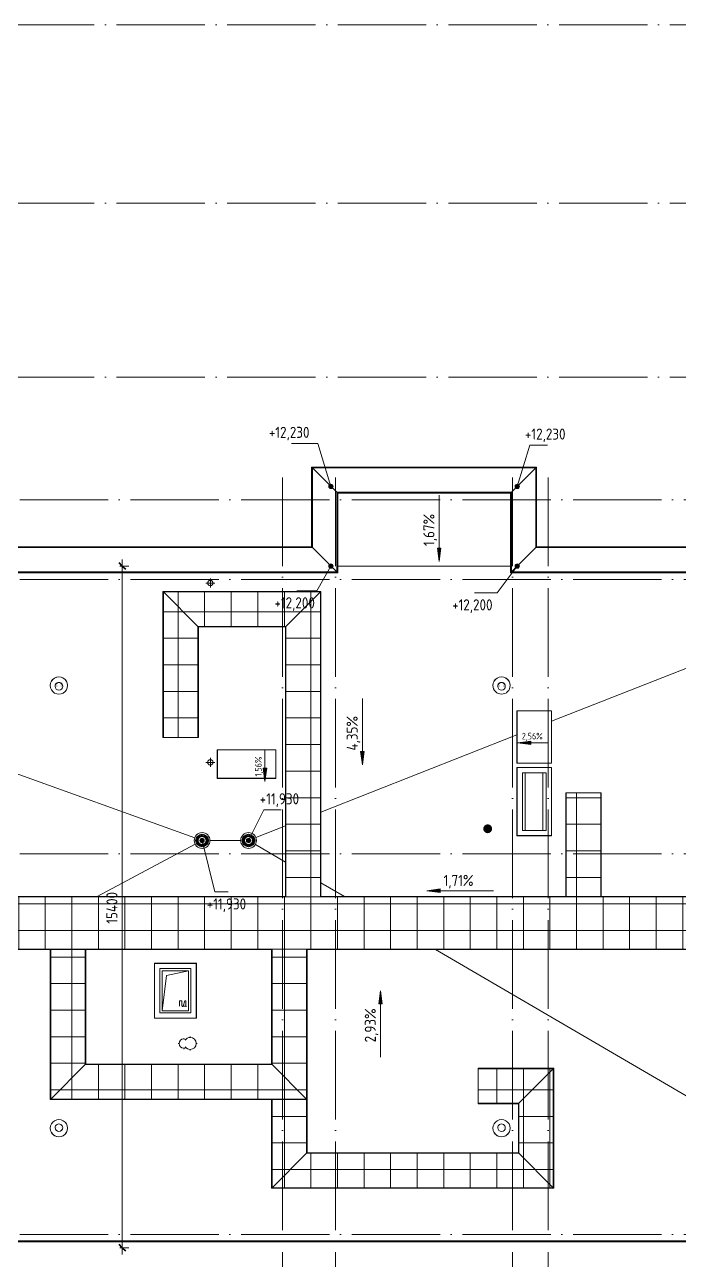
# Model space of a CAD drawing. Header units: millimetres. Extents: x -259793 to 503324, y -44556 to 93494.
# Drawn here: x 419333 to 434121, y -16473 to 11441 of the extents above; entities that cross this region are included whole.
import ezdxf

# ---------------------------------------------------------------- set-up
doc = ezdxf.new("R2010")
doc.units = ezdxf.units.MM
doc.linetypes.add('ADSK_Линия сетки', pattern=[25, 20, -2.5, 0, -2.5])
doc.linetypes.add('ADSK_Осевая', pattern=[14, 10, -2, 0, -2])
for name, color, linetype, lineweight in [('RC-Линии_связи-Адресные', 5, 'Continuous', 30), ('Воздуховоды', 7, 'Continuous', 18), ('Крыша', 7, 'Continuous', 9), ('Линии', 7, 'Continuous', 9), ('Оборудование', 8, 'Continuous', 18), ('Ограждение', 252, 'Continuous', 9), ('Оси', 252, 'Continuous', 9), ('Отметки', 7, 'Continuous', 9), ('Размеры', 7, 'Continuous', 9), ('Стены внутренние', 7, 'Continuous', 18), ('Стены наружные', 7, 'Continuous', 18), ('Трубопровод', 7, 'Continuous', 18)]:
    doc.layers.add(name, color=color, linetype=linetype, lineweight=lineweight)
doc.layers.add('Узлы', color=7, linetype='Continuous')
doc.styles.add('GOST Common_2', font='', dxfattribs={"width": 0.9, "height": 250})
doc.styles.add('GOST Common_5', font='', dxfattribs={"width": 0.9, "height": 2.5})
doc.styles.get('GOST Common_2').set_extended_font_data('GOST type B')
doc.styles.get('GOST Common_5').set_extended_font_data('GOST 2.304 type A')
pattern_1 = [(0, (-35002.24, 20977.94), (0, 600), []), (90, (-35002.24, 20977.94), (-600, 4e-14), [])]

# ---------------------------------------------------------------- blocks, each defined once
blk = doc.blocks.new('Кровля Жив')
at = {"layer": 'Ограждение', "true_color": 0x636466}
h = blk.add_hatch(dxfattribs=at)
h.set_pattern_fill('FP_114', color=251, style=0, pattern_type=2)
h.set_pattern_definition([(0, (-35002.24, 18427.58), (0, 424.264), []), (90, (-35002.24, 18427.6), (-600, 4e-14), [])])
h.paths.add_polyline_path([(-48699, 15253), (-48679, 15253), (-48669, 15263), (-52238, 15263), (-52228, 15253), (-48969, 15253)])
h = blk.add_hatch(dxfattribs=at)
h.set_pattern_fill('FP_116', color=251, style=0, pattern_type=2)
h.set_pattern_definition([(0, (-43927.2, 20977.94), (0, 600), []), (90, (-43927.23, 20977.94), (-424.264, 3e-14), [])])
h.paths.add_polyline_path([(-52238, 11963), (-52228, 11963), (-52228, 15253), (-52238, 15263), (-52238, 12244)])
h = blk.add_hatch(dxfattribs=at)
h.set_pattern_fill('FP_18', color=251, style=0, pattern_type=2)
h.set_pattern_definition(pattern_1)
h.paths.add_polyline_path([(-49459, 14473), (-48679, 15253), (-52228, 15253), (-51448, 14473), (-49714, 14473)])
h = blk.add_hatch(dxfattribs=at)
h.set_pattern_fill('FP_18', color=251, style=0, pattern_type=2)
h.set_pattern_definition(pattern_1)
h.paths.add_polyline_path([(-52228, 11963), (-51448, 11963), (-51448, 14473), (-52228, 15253), (-52228, 12244)])
h = blk.add_hatch(dxfattribs=at)
h.set_pattern_fill('FP_18', color=251, style=0, pattern_type=2)
h.set_pattern_definition(pattern_1)
h.paths.add_polyline_path([(-48679, 8365), (-48679, 15253), (-49459, 14473), (-49459, 8365), (-48969, 8365)])
h = blk.add_hatch(dxfattribs=at)
h.set_pattern_fill('FP_112', color=251, style=0, pattern_type=2)
h.set_pattern_definition([(0, (-41528.7, 20977.94), (0, 600), []), (90, (-41528.73, 20977.94), (-424.264, 3e-14), [])])
h.paths.add_polyline_path([(-48679, 8365), (-48669, 8375), (-48669, 15263), (-48679, 15253), (-48679, 8375)])
h = blk.add_hatch(dxfattribs=at)
h.set_pattern_fill('FP_115', color=251, style=0, pattern_type=2)
h.set_pattern_definition([(0, (-35002.24, 17413.58), (0, 424.264), []), (90, (-35002.24, 17413.6), (-600, 4e-14), [])])
h.paths.add_polyline_path([(-49469, 14463), (-49459, 14473), (-51448, 14473), (-51438, 14463), (-49714, 14463)])
h = blk.add_hatch(dxfattribs=at)
h.set_pattern_fill('FP_117', color=251, style=0, pattern_type=2)
h.set_pattern_definition([(0, (-42913.2, 20977.94), (0, 600), []), (90, (-42913.23, 20977.94), (-424.264, 3e-14), [])])
h.paths.add_polyline_path([(-51438, 11963), (-51438, 14463), (-51448, 14473), (-51448, 11963)])
h = blk.add_hatch(dxfattribs=at)
h.set_pattern_fill('FP_113', color=251, style=0, pattern_type=2)
h.set_pattern_definition([(0, (-42542.7, 20977.94), (0, 600), []), (90, (-42542.73, 20977.94), (-424.264, 3e-14), [])])
h.paths.add_polyline_path([(-49459, 8365), (-49459, 14473), (-49469, 14463), (-49469, 8375)])
h = blk.add_hatch(dxfattribs=at)
h.set_pattern_fill('FP_119', color=251, style=0, pattern_type=2)
h.set_pattern_definition([(0, (-37471.26, 20977.94), (0, 600), []), (90, (-37471.26, 20977.94), (-424.264, 3e-14), [])])
h.paths.add_polyline_path([(-43126, 8375), (-43126, 10716), (-43136, 10716), (-43136, 8375)])
h = blk.add_hatch(dxfattribs=at)
h.set_pattern_fill('FP_25', color=251, style=0, pattern_type=2)
h.set_pattern_definition(pattern_1)
h.paths.add_polyline_path([(-42820, 8375), (-42346, 8375), (-42346, 10716), (-43126, 10716), (-43126, 8375), (-43015, 8375)])
h = blk.add_hatch(dxfattribs=at)
h.set_pattern_fill('FP_118', color=251, style=0, pattern_type=2)
h.set_pattern_definition([(0, (-40267.26, 20977.94), (0, 600), []), (90, (-40267.26, 20977.94), (-424.264, 3e-14), [])])
h.paths.add_polyline_path([(-42336, 8375), (-42336, 10716), (-42346, 10716), (-42346, 8375)])
h = blk.add_hatch(dxfattribs=at)
h.set_pattern_fill('FP_66', color=251, style=0, pattern_type=2)
h.set_pattern_definition([(0, (-35002.24, 13028.6), (0, 424.264), []), (90, (-35002.24, 13028.6), (-600, 4e-14), [])])
h.paths.add_polyline_path([(-20877, 8365), (-20867, 8365), (-20877, 8375), (-25903, 8375), (-25903, 8365), (-21059, 8365)])
h.paths.add_polyline_path([(-66088, 8365), (-49459, 8365), (-49469, 8375), (-66686, 8375), (-66686, 8365)])
h.paths.add_polyline_path([(-26703, 8365), (-26703, 8375), (-48669, 8375), (-48679, 8365), (-27013, 8365)])
h = blk.add_hatch(dxfattribs=at)
h.set_pattern_fill('FP_25', color=251, style=0, pattern_type=2)
h.set_pattern_definition(pattern_1)
h.paths.add_polyline_path([(-19687, 7185), (-20867, 8365), (-67486, 8365), (-67486, 7185), (-19756, 7185)])
h = blk.add_hatch(dxfattribs=at)
h.set_pattern_fill('FP_65', color=251, style=0, pattern_type=2)
h.set_pattern_definition([(0, (-35002.24, 15724.6), (0, 424.264), []), (90, (-35002.24, 15724.6), (-600, 4e-14), [])])
h.paths.add_polyline_path([(-19687, 7175), (-19677, 7175), (-19687, 7185), (-48983, 7185), (-48983, 7175), (-19756, 7175)])
h.paths.add_polyline_path([(-67486, 7175), (-49783, 7175), (-49783, 7185), (-67486, 7185)])
h = blk.add_hatch(dxfattribs=at)
h.set_pattern_fill('FP_104', color=251, style=0, pattern_type=2)
h.set_pattern_definition([(0, (-45249.7, 20977.94), (0, 600), []), (90, (-45249.73, 20977.94), (-424.264, 3e-14), [])])
h.paths.add_polyline_path([(-54783, 3785), (-54773, 3795), (-54773, 7175), (-54783, 7175), (-54783, 3795)])
h = blk.add_hatch(dxfattribs=at)
h.set_pattern_fill('FP_18', color=251, style=0, pattern_type=2)
h.set_pattern_definition(pattern_1)
h.paths.add_polyline_path([(-54773, 3795), (-53993, 4575), (-53993, 7175), (-54773, 7175), (-54773, 3856)])
h = blk.add_hatch(dxfattribs=at)
h.set_pattern_fill('FP_105', color=251, style=0, pattern_type=2)
h.set_pattern_definition([(0, (-44135.7, 20977.94), (0, 600), []), (90, (-44135.73, 20977.94), (-424.264, 3e-14), [])])
h.paths.add_polyline_path([(-53993, 4575), (-53983, 4585), (-53983, 7175), (-53993, 7175), (-53993, 4585)])
h = blk.add_hatch(dxfattribs=at)
h.set_pattern_fill('FP_101', color=251, style=0, pattern_type=2)
h.set_pattern_definition([(0, (-42749.7, 20977.94), (0, 600), []), (90, (-42749.73, 20977.94), (-424.264, 3e-14), [])])
h.paths.add_polyline_path([(-49773, 4575), (-49773, 7185), (-49783, 7185), (-49783, 4585)])
h = blk.add_hatch(dxfattribs=at)
h.set_pattern_fill('FP_25', color=251, style=0, pattern_type=2)
h.set_pattern_definition(pattern_1)
h.paths.add_polyline_path([(-48993, 3795), (-48993, 7185), (-49773, 7185), (-49773, 4575), (-49054, 3856)])
h = blk.add_hatch(dxfattribs=at)
h.set_pattern_fill('FP_100', color=251, style=0, pattern_type=2)
h.set_pattern_definition([(0, (-41635.7, 20977.94), (0, 600), []), (90, (-41635.73, 20977.94), (-424.264, 3e-14), [])])
h.paths.add_polyline_path([(-48983, 3785), (-48983, 7185), (-48993, 7185), (-48993, 3795)])
h = blk.add_hatch(dxfattribs=at)
h.set_pattern_fill('FP_18', color=251, style=0, pattern_type=2)
h.set_pattern_definition(pattern_1)
h.paths.add_polyline_path([(-54773, 3795), (-48993, 3795), (-49773, 4575), (-53993, 4575), (-54712, 3856)])
h = blk.add_hatch(dxfattribs=at)
h.set_pattern_fill('FP_103', color=251, style=0, pattern_type=2)
h.set_pattern_definition([(0, (-35002.24, 13138.6), (0, 424.264), []), (90, (-35002.24, 13138.6), (-600, 4e-14), [])])
h.paths.add_polyline_path([(-49783, 4575), (-49773, 4575), (-49783, 4585), (-53983, 4585), (-53993, 4575), (-50086, 4575)])
h = blk.add_hatch(dxfattribs=at)
h.set_pattern_fill('FP_134', color=251, style=0, pattern_type=2)
h.set_pattern_definition([(0, (-35002.24, 11137.58), (0, 424.264), []), (90, (-35002.24, 11137.6), (-600, 4e-14), [])])
h.paths.add_polyline_path([(-43418, 4483), (-43408, 4493), (-45113, 4493), (-45113, 4483), (-43759, 4483)])
h = blk.add_hatch(dxfattribs=at)
h.set_pattern_fill('FP_18', color=251, style=0, pattern_type=2)
h.set_pattern_definition(pattern_1)
h.paths.add_polyline_path([(-45113, 3703), (-44198, 3703), (-43418, 4483), (-45113, 4483), (-45113, 3856)])
h = blk.add_hatch(dxfattribs=at)
h.set_pattern_fill('FP_18', color=251, style=0, pattern_type=2)
h.set_pattern_definition(pattern_1)
h.paths.add_polyline_path([(-43418, 1795), (-43418, 4483), (-44198, 3703), (-44198, 2575), (-43682, 2059)])
h = blk.add_hatch(dxfattribs=at)
h.set_pattern_fill('FP_132', color=251, style=0, pattern_type=2)
h.set_pattern_definition([(0, (-40803.2, 20977.94), (0, 600), []), (90, (-40803.23, 20977.94), (-424.264, 3e-14), [])])
h.paths.add_polyline_path([(-43408, 1785), (-43408, 4493), (-43418, 4483), (-43418, 1795)])
h = blk.add_hatch(dxfattribs=at)
h.set_pattern_fill('FP_102', color=251, style=0, pattern_type=2)
h.set_pattern_definition([(0, (-35002.24, 12024.6), (0, 424.264), []), (90, (-35002.24, 12024.6), (-600, 4e-14), [])])
h.paths.add_polyline_path([(-48993, 3785), (-48983, 3785), (-48993, 3795), (-54773, 3795), (-54783, 3785), (-49155, 3785)])
h = blk.add_hatch(dxfattribs=at)
h.set_pattern_fill('FP_128', color=251, style=0, pattern_type=2)
h.set_pattern_definition([(0, (-40794.7, 20977.94), (0, 600), []), (90, (-40794.73, 20977.94), (-424.264, 3e-14), [])])
h.paths.add_polyline_path([(-49783, 1785), (-49773, 1795), (-49773, 3785), (-49783, 3785), (-49783, 1795)])
h = blk.add_hatch(dxfattribs=at)
h.set_pattern_fill('FP_18', color=251, style=0, pattern_type=2)
h.set_pattern_definition(pattern_1)
h.paths.add_polyline_path([(-49773, 1795), (-48993, 2575), (-48993, 3785), (-49773, 3785), (-49773, 2059)])
h = blk.add_hatch(dxfattribs=at)
h.set_pattern_fill('FP_129', color=251, style=0, pattern_type=2)
h.set_pattern_definition([(0, (-43590.7, 20977.94), (0, 600), []), (90, (-43590.73, 20977.94), (-424.264, 3e-14), [])])
h.paths.add_polyline_path([(-48993, 2575), (-48983, 2585), (-48983, 3785), (-48993, 3785), (-48993, 2585)])
h = blk.add_hatch(dxfattribs=at)
h.set_pattern_fill('FP_135', color=251, style=0, pattern_type=2)
h.set_pattern_definition([(0, (-35002.24, 13933.58), (0, 424.264), []), (90, (-35002.24, 13933.6), (-600, 4e-14), [])])
h.paths.add_polyline_path([(-44208, 3693), (-44198, 3703), (-45113, 3703), (-45113, 3693), (-44504, 3693)])
h = blk.add_hatch(dxfattribs=at)
h.set_pattern_fill('FP_133', color=251, style=0, pattern_type=2)
h.set_pattern_definition([(0, (-38007.2, 20977.94), (0, 600), []), (90, (-38007.23, 20977.94), (-424.264, 3e-14), [])])
h.paths.add_polyline_path([(-44198, 2575), (-44198, 3703), (-44208, 3693), (-44208, 2585)])
h = blk.add_hatch(dxfattribs=at)
h.set_pattern_fill('FP_25', color=251, style=0, pattern_type=2)
h.set_pattern_definition(pattern_1)
h.paths.add_polyline_path([(-46364, 1795), (-43418, 1795), (-44198, 2575), (-48993, 2575), (-49773, 1795), (-46736, 1795)])
h = blk.add_hatch(dxfattribs=at)
h.set_pattern_fill('FP_131', color=251, style=0, pattern_type=2)
h.set_pattern_definition([(0, (-35002.24, 10183.6), (0, 424.264), []), (90, (-35002.24, 10183.6), (-600, 4e-14), [])])
h.paths.add_polyline_path([(-44208, 2575), (-44198, 2575), (-44208, 2585), (-48983, 2585), (-48993, 2575), (-44504, 2575)])
h = blk.add_hatch(dxfattribs=at)
h.set_pattern_fill('FP_130', color=251, style=0, pattern_type=2)
h.set_pattern_definition([(0, (-35002.24, 12979.6), (0, 424.264), []), (90, (-35002.24, 12979.6), (-600, 4e-14), [])])
h.paths.add_polyline_path([(-43418, 1785), (-43408, 1785), (-43418, 1795), (-49773, 1795), (-49783, 1785), (-43759, 1785)])
at = {"layer": 'Отметки', "true_color": 0x636466}
h = blk.add_hatch(color=251, dxfattribs=at)
edge = h.paths.add_edge_path()
edge.add_arc((-48443, 17638), 50, 0, 360)
h = blk.add_hatch(color=251, dxfattribs=at)
edge = h.paths.add_edge_path()
edge.add_arc((-44233, 17638), 50, 0, 360)
h = blk.add_hatch(color=251, dxfattribs=at)
edge = h.paths.add_edge_path()
edge.add_arc((-48443, 15838), 50, 0, 360)
h = blk.add_hatch(color=251, dxfattribs=at)
edge = h.paths.add_edge_path()
edge.add_arc((-44233, 15838), 50, 0, 360)
h = blk.add_hatch(color=251, dxfattribs=at)
edge = h.paths.add_edge_path()
edge.add_arc((-51353, 9638), 50, 0, 360)
h = blk.add_hatch(color=251, dxfattribs=at)
edge = h.paths.add_edge_path()
edge.add_arc((-50303, 9638), 50, 0, 360)
at = {"layer": 'Размеры', "true_color": 0x636466}
for points in [[(-45996, 15939), (-45957, 16239), (-46036, 16239)], [(-44229, 11845), (-43929, 11806), (-43929, 11885)], [(-47731, 11350), (-47692, 11650), (-47771, 11650)], [(-49933, 10975), (-49893, 11275), (-49972, 11275)], [(-46273, 8504), (-45973, 8464), (-45973, 8543)], [(-47321, 6245), (-47361, 5945), (-47282, 5945)]]:
    blk.add_hatch(color=251, dxfattribs=at).paths.add_polyline_path(points)
at = {"layer": 'Узлы', "true_color": 0x636466}
blk.add_hatch(color=251, dxfattribs=at).paths.add_polyline_path([(-44901, 9803), (-44875, 9807), (-44851, 9817), (-44830, 9833), (-44814, 9853), (-44804, 9877), (-44801, 9903), (-44804, 9929), (-44814, 9953), (-44830, 9974), (-44851, 9990), (-44876, 10000), (-44901, 10003), (-44927, 10000), (-44951, 9990), (-44971, 9974), (-44987, 9953), (-44997, 9929), (-45001, 9903), (-44997, 9877), (-44987, 9853), (-44971, 9833), (-44951, 9817), (-44927, 9807)])
at = {"color": 251, "lineweight": 18, "true_color": 0x636466}
for p, q in [((-52258, 5793), (-52258, 6693)), ((-52258, 6693), (-51658, 6693)), ((-52258, 5793), (-52159, 6587)), ((-52159, 6587), (-51658, 6693)), ((-51658, 6693), (-51658, 5793)), ((-51810, 6017), (-51867, 6017)), ((-51867, 5897), (-51867, 6017)), ((-51810, 5897), (-51810, 6017)), ((-51794, 5897), (-51794, 5882)), ((-51784, 5897), (-51794, 5897)), ((-51741, 6017), (-51784, 5897)), ((-51784, 5897), (-51721, 5897)), ((-51721, 6017), (-51741, 6017)), ((-51721, 5897), (-51721, 6017)), ((-51721, 5897), (-51711, 5897)), ((-51711, 5897), (-51711, 5882)), ((-51658, 5793), (-52258, 5793))]:
    blk.add_line(p, q, dxfattribs=at)
at = {"layer": 'Воздуховоды', "color": 251, "linetype": 'ADSK_Осевая', "true_color": 0x636466}
for p, q in [((-51891, 5050), (-51872, 5050)), ((-51766, 5156), (-51766, 5175)), ((-51621, 5190), (-51621, 5214)), ((-51485, 5054), (-51461, 5054)), ((-51766, 4925), (-51766, 4943)), ((-51621, 4894), (-51621, 4918))]:
    blk.add_line(p, q, dxfattribs=at)
at = {"layer": 'Воздуховоды', "color": 251, "true_color": 0x636466}
for centre, radius, start, end in [((-51766, 5050), 106, 90, 270), ((-51766, 5050), 106, 64.6062, 90), ((-51621, 5054), 136, 90, 147.8464), ((-51621, 5054), 136, 270, 90), ((-51766, 5050), 106, 270, 298.8109), ((-51621, 5054), 136, 215.3683, 270)]:
    blk.add_arc(centre, radius, start, end, dxfattribs=at)
at = {"layer": 'Крыша', "color": 251, "true_color": 0x636466}
for p, q in [((-48287, 15838), (-44387, 15838)), ((-34930, 15684), (-43456, 12331)), ((-62986, 13811), (-51520, 9698)), ((-44238, 11384), (-44238, 12564)), ((-44238, 12564), (-43458, 12564)), ((-43458, 12564), (-43458, 11384)), ((-44240, 12023), (-48669, 10281)), ((-51008, 11683), (-49690, 11683)), ((-51008, 11043), (-51008, 11683)), ((-49690, 11683), (-49690, 11043)), ((-43458, 11384), (-44238, 11384)), ((-44053, 9868), (-44053, 11168)), ((-43653, 11168), (-43653, 9868)), ((-49690, 11043), (-51008, 11043)), ((-49469, 9966), (-50139, 9703)), ((-51509, 9555), (-53726, 8375)), ((-50481, 9638), (-51176, 9638)), ((-49469, 9152), (-50149, 9548)), ((-48139, 8375), (-48669, 8685)), ((-46083, 7175), (-34802, 592)), ((-52258, 6693), (-51658, 6693)), ((-52258, 5793), (-52258, 6693)), ((-51658, 6693), (-51658, 5793)), ((-51658, 5793), (-52258, 5793))]:
    blk.add_line(p, q, dxfattribs=at)
at = {"layer": 'Линии', "color": 251, "lineweight": 30, "true_color": 0x636466}
for centre, radius in [((-51353, 9638), 140), ((-50303, 9638), 140), ((-51353, 9638), 110), ((-50303, 9638), 110)]:
    blk.add_circle(centre, radius, dxfattribs=at)
at = {"layer": 'Оборудование', "color": 251, "true_color": 0x636466}
for p, q in [((-54783, 13139), (-54783, 13139)), ((-54673, 13125), (-54673, 13120)), ((-54638, 13129), (-54638, 13125)), ((-54538, 13125), (-54538, 13129)), ((-54503, 13120), (-54503, 13125)), ((-54393, 13139), (-54393, 13139)), ((-44783, 13139), (-44783, 13139)), ((-44673, 13125), (-44673, 13120)), ((-44638, 13129), (-44638, 13125)), ((-44538, 13125), (-44538, 13129)), ((-44503, 13120), (-44503, 13125)), ((-44393, 13139), (-44393, 13139)), ((-54783, 3138), (-54783, 3138)), ((-54673, 3151), (-54673, 3148)), ((-54638, 3148), (-54638, 3145)), ((-54538, 3145), (-54538, 3148)), ((-54503, 3148), (-54503, 3151)), ((-54393, 3138), (-54393, 3138)), ((-44783, 3138), (-44783, 3137)), ((-44673, 3150), (-44673, 3147)), ((-44638, 3147), (-44638, 3144)), ((-44538, 3144), (-44538, 3147)), ((-44503, 3147), (-44503, 3150)), ((-44393, 3137), (-44393, 3138))]:
    blk.add_line(p, q, dxfattribs=at)
at = {"layer": 'Оборудование', "color": 251, "true_color": 0x636466, "flags": 128}
for points in [[(-51263, 9638), (-51263, 9642), (-51264, 9645), (-51264, 9649), (-51264, 9653), (-51265, 9656), (-51266, 9660), (-51267, 9663), (-51268, 9666), (-51269, 9670), (-51270, 9673), (-51272, 9676), (-51273, 9680), (-51275, 9683), (-51277, 9686), (-51279, 9689), (-51281, 9692), (-51283, 9695), (-51286, 9697), (-51288, 9700), (-51291, 9703), (-51293, 9705), (-51296, 9707), (-51299, 9710), (-51302, 9712), (-51305, 9714), (-51308, 9716), (-51311, 9717), (-51314, 9719), (-51317, 9721), (-51321, 9722), (-51324, 9723), (-51327, 9724), (-51331, 9725), (-51334, 9726), (-51338, 9727), (-51341, 9727), (-51345, 9728), (-51349, 9728), (-51352, 9728), (-51356, 9728), (-51359, 9728), (-51363, 9728), (-51367, 9727), (-51370, 9726), (-51374, 9726), (-51377, 9725), (-51381, 9724), (-51384, 9723), (-51387, 9721), (-51391, 9720), (-51394, 9718), (-51397, 9717), (-51400, 9715), (-51403, 9713), (-51406, 9711), (-51409, 9709), (-51412, 9706), (-51414, 9704), (-51417, 9702), (-51419, 9699), (-51422, 9696), (-51424, 9693), (-51426, 9691), (-51428, 9688), (-51430, 9685), (-51432, 9681), (-51434, 9678), (-51435, 9675), (-51437, 9672), (-51438, 9668), (-51439, 9665), (-51440, 9661), (-51441, 9658), (-51442, 9654), (-51442, 9651), (-51443, 9647), (-51443, 9644), (-51443, 9640), (-51443, 9638)], [(-51443, 9638), (-51443, 9635), (-51443, 9631), (-51442, 9627), (-51442, 9624), (-51441, 9620), (-51441, 9617), (-51440, 9613), (-51439, 9610), (-51437, 9607), (-51436, 9603), (-51435, 9600), (-51433, 9597), (-51431, 9594), (-51429, 9590), (-51427, 9587), (-51425, 9585), (-51423, 9582), (-51421, 9579), (-51418, 9576), (-51416, 9574), (-51413, 9571), (-51410, 9569), (-51408, 9567), (-51405, 9565), (-51402, 9563), (-51399, 9561), (-51396, 9559), (-51392, 9557), (-51389, 9556), (-51386, 9554), (-51382, 9553), (-51379, 9552), (-51376, 9551), (-51372, 9550), (-51368, 9550), (-51365, 9549), (-51361, 9549), (-51358, 9548), (-51354, 9548), (-51351, 9548), (-51347, 9549), (-51343, 9549), (-51340, 9549), (-51336, 9550), (-51333, 9551), (-51329, 9552), (-51326, 9553), (-51322, 9554), (-51319, 9555), (-51316, 9556), (-51313, 9558), (-51309, 9560), (-51306, 9562), (-51303, 9563), (-51300, 9566), (-51297, 9568), (-51295, 9570), (-51292, 9572), (-51289, 9575), (-51287, 9578), (-51285, 9580), (-51282, 9583), (-51280, 9586), (-51278, 9589), (-51276, 9592), (-51274, 9595), (-51273, 9598), (-51271, 9601), (-51270, 9605), (-51269, 9608), (-51267, 9612), (-51266, 9615), (-51266, 9618), (-51265, 9622), (-51264, 9626), (-51264, 9629), (-51264, 9633), (-51263, 9636), (-51263, 9638)], [(-50213, 9638), (-50213, 9642), (-50214, 9645), (-50214, 9649), (-50214, 9653), (-50215, 9656), (-50216, 9660), (-50217, 9663), (-50218, 9666), (-50219, 9670), (-50220, 9673), (-50222, 9676), (-50223, 9680), (-50225, 9683), (-50227, 9686), (-50229, 9689), (-50231, 9692), (-50233, 9695), (-50236, 9697), (-50238, 9700), (-50241, 9703), (-50243, 9705), (-50246, 9707), (-50249, 9710), (-50252, 9712), (-50255, 9714), (-50258, 9716), (-50261, 9717), (-50264, 9719), (-50267, 9721), (-50271, 9722), (-50274, 9723), (-50277, 9724), (-50281, 9725), (-50284, 9726), (-50288, 9727), (-50291, 9727), (-50295, 9728), (-50299, 9728), (-50302, 9728), (-50306, 9728), (-50309, 9728), (-50313, 9728), (-50317, 9727), (-50320, 9726), (-50324, 9726), (-50327, 9725), (-50331, 9724), (-50334, 9723), (-50337, 9721), (-50341, 9720), (-50344, 9718), (-50347, 9717), (-50350, 9715), (-50353, 9713), (-50356, 9711), (-50359, 9709), (-50362, 9706), (-50364, 9704), (-50367, 9702), (-50369, 9699), (-50372, 9696), (-50374, 9693), (-50376, 9691), (-50378, 9688), (-50380, 9685), (-50382, 9681), (-50384, 9678), (-50385, 9675), (-50387, 9672), (-50388, 9668), (-50389, 9665), (-50390, 9661), (-50391, 9658), (-50392, 9654), (-50392, 9651), (-50393, 9647), (-50393, 9644), (-50393, 9640), (-50393, 9638)], [(-50393, 9638), (-50393, 9635), (-50393, 9631), (-50392, 9627), (-50392, 9624), (-50391, 9620), (-50391, 9617), (-50390, 9613), (-50389, 9610), (-50387, 9607), (-50386, 9603), (-50385, 9600), (-50383, 9597), (-50381, 9594), (-50379, 9590), (-50377, 9587), (-50375, 9585), (-50373, 9582), (-50371, 9579), (-50368, 9576), (-50366, 9574), (-50363, 9571), (-50360, 9569), (-50358, 9567), (-50355, 9565), (-50352, 9563), (-50349, 9561), (-50346, 9559), (-50342, 9557), (-50339, 9556), (-50336, 9554), (-50332, 9553), (-50329, 9552), (-50326, 9551), (-50322, 9550), (-50318, 9550), (-50315, 9549), (-50311, 9549), (-50308, 9548), (-50304, 9548), (-50301, 9548), (-50297, 9549), (-50293, 9549), (-50290, 9549), (-50286, 9550), (-50283, 9551), (-50279, 9552), (-50276, 9553), (-50272, 9554), (-50269, 9555), (-50266, 9556), (-50263, 9558), (-50259, 9560), (-50256, 9562), (-50253, 9563), (-50250, 9566), (-50247, 9568), (-50245, 9570), (-50242, 9572), (-50239, 9575), (-50237, 9578), (-50235, 9580), (-50232, 9583), (-50230, 9586), (-50228, 9589), (-50226, 9592), (-50224, 9595), (-50223, 9598), (-50221, 9601), (-50220, 9605), (-50219, 9608), (-50217, 9612), (-50216, 9615), (-50216, 9618), (-50215, 9622), (-50214, 9626), (-50214, 9629), (-50214, 9633), (-50213, 9636), (-50213, 9638)]]:
    blk.add_lwpolyline(points, dxfattribs=at)
at = {"layer": 'Оборудование', "color": 251, "true_color": 0x636466}
for centre, radius, start, end in [((-51353, 9638), 178, 0, 180), ((-50303, 9638), 178, 0, 180), ((-51353, 9638), 178, 180, 0), ((-51353, 9638), 130, 0, 180), ((-51353, 9638), 130, 180, 0), ((-50303, 9638), 178, 180, 0), ((-50303, 9638), 130, 0, 180), ((-50303, 9638), 130, 180, 0)]:
    blk.add_arc(centre, radius, start, end, dxfattribs=at)
for centre, major_axis, ratio, start_param, end_param in [((-54588, 13139), (195, 0), 0.999053, 0, 3.141593), ((-54588, 13139), (-195, 0), 0.999053, 0, 3.141593), ((-54588, 13139), (195, 0), 0.999053, 0.483322, 2.658271), ((-54588, 13125), (85, 0), 0.999053, 0, 3.141593), ((-54588, 13120), (85, 0), 0.999053, 0, 3.141593), ((-54588, 13120), (85, 0), 0.999053, 3.141593, 6.283185), ((-44588, 13139), (195, 0), 0.999053, 0, 3.141593), ((-44588, 13139), (195, 0), 0.999053, 3.141593, 6.283185), ((-44588, 13139), (195, 0), 0.999053, 0.483322, 2.658271), ((-44588, 13125), (85, 0), 0.999053, 0, 3.141593), ((-44588, 13120), (85, 0), 0.999053, 0, 3.141593), ((-44588, 13120), (85, 0), 0.999053, 3.141593, 6.283185), ((-54588, 3138), (195, 0), 0.99957, 0, 3.141593), ((-54588, 3138), (-195, 0), 0.99957, 0, 3.141593), ((-54588, 3151), (85, 0), 0.99957, 0, 3.141593), ((-54588, 3151), (85, 0), 0.99957, 3.141593, 6.283185), ((-54588, 3148), (85, 0), 0.99957, 3.141593, 6.283185), ((-44588, 3138), (195, 0), 0.99957, 0, 3.141593), ((-44588, 3138), (-195, 0), 0.99957, 0, 3.141593), ((-44588, 3150), (85, 0), 0.99957, 0, 3.141593), ((-44588, 3150), (85, 0), 0.99957, 3.141593, 6.283185), ((-44588, 3147), (85, 0), 0.99957, 3.141593, 6.283185), ((-54588, 3138), (195, 0), 0.99957, 3.624915, 5.799863), ((-44588, 3137), (195, 0), 0.99957, 3.624915, 5.799863)]:
    blk.add_ellipse(centre, major_axis=major_axis, ratio=ratio, start_param=start_param, end_param=end_param, dxfattribs=at)
at = {"layer": 'Ограждение', "color": 251, "true_color": 0x636466}
for p, q in [((-48879, 18076), (-48858, 18055)), ((-48879, 18076), (-48879, 16276)), ((-48858, 18055), (-48879, 18076)), ((-43795, 18076), (-48879, 18076)), ((-48858, 18055), (-48308, 17505)), ((-48858, 18055), (-48858, 16255)), ((-48308, 17505), (-48858, 18055)), ((-43816, 18055), (-48858, 18055)), ((-43816, 18055), (-44366, 17505)), ((-44366, 17505), (-43816, 18055)), ((-43795, 18076), (-43816, 18055)), ((-43816, 18055), (-43795, 18076)), ((-43816, 16255), (-43816, 18055)), ((-43795, 16276), (-43795, 18076)), ((-48308, 17505), (-48287, 17484)), ((-48308, 17505), (-48308, 15705)), ((-48287, 17484), (-48308, 17505)), ((-44366, 17505), (-48308, 17505)), ((-48287, 17484), (-48287, 15684)), ((-44387, 17484), (-48287, 17484)), ((-44366, 17505), (-44387, 17484)), ((-44387, 17484), (-44366, 17505)), ((-44387, 15684), (-44387, 17484)), ((-44366, 15705), (-44366, 17505)), ((-48879, 16276), (-69076, 16276)), ((-48858, 16255), (-69055, 16255)), ((-48879, 16276), (-48858, 16255)), ((-48858, 16255), (-48879, 16276)), ((-48858, 16255), (-48308, 15705)), ((-48308, 15705), (-48858, 16255)), ((-43816, 16255), (-44366, 15705)), ((-44366, 15705), (-43816, 16255)), ((-43795, 16276), (-43816, 16255)), ((-43816, 16255), (-43795, 16276)), ((-25258, 16255), (-43816, 16255)), ((-25279, 16276), (-43795, 16276)), ((-48308, 15705), (-68505, 15705)), ((-48287, 15684), (-68484, 15684)), ((-48308, 15705), (-48287, 15684)), ((-48287, 15684), (-48308, 15705)), ((-44366, 15705), (-44387, 15684)), ((-44387, 15684), (-44366, 15705)), ((-24687, 15684), (-44387, 15684)), ((-24708, 15705), (-44366, 15705)), ((-52238, 15263), (-48669, 15263)), ((-52238, 15263), (-52228, 15253)), ((-52238, 11963), (-52238, 15263)), ((-52228, 15253), (-48679, 15253)), ((-52228, 15253), (-51448, 14473)), ((-52228, 11963), (-52228, 15253)), ((-48679, 15253), (-49459, 14473)), ((-48669, 15263), (-48679, 15253)), ((-48679, 15253), (-48679, 8365)), ((-48669, 15263), (-48669, 8375)), ((-51448, 14473), (-49459, 14473)), ((-51448, 14473), (-51438, 14463)), ((-51448, 11963), (-51448, 14473)), ((-51438, 14463), (-49469, 14463)), ((-51438, 11963), (-51438, 14463)), ((-49459, 14473), (-49469, 14463)), ((-49469, 14463), (-49469, 8375)), ((-49459, 14473), (-49459, 8365)), ((-52228, 11963), (-52238, 11963)), ((-51448, 11963), (-52228, 11963)), ((-51438, 11963), (-51448, 11963)), ((-43136, 10716), (-43126, 10716)), ((-43136, 10716), (-43136, 8375)), ((-43126, 10716), (-42346, 10716)), ((-43126, 10716), (-43126, 8375)), ((-42346, 10716), (-42336, 10716)), ((-42346, 10716), (-42346, 8375)), ((-42336, 10716), (-42336, 8375)), ((-49469, 8375), (-66686, 8375)), ((-43136, 8375), (-48669, 8375)), ((-43126, 8375), (-43136, 8375)), ((-42346, 8375), (-43126, 8375)), ((-42336, 8375), (-42346, 8375)), ((-38493, 8375), (-42336, 8375)), ((-26703, 8365), (-66686, 8365)), ((-48679, 8365), (-49459, 8365)), ((-49783, 7185), (-67486, 7185)), ((-54783, 7175), (-66686, 7175)), ((-54783, 7175), (-54773, 7175)), ((-54783, 3785), (-54783, 7175)), ((-54773, 7175), (-53993, 7175)), ((-54773, 3795), (-54773, 7175)), ((-53993, 7175), (-53983, 7175)), ((-53993, 4575), (-53993, 7175)), ((-49783, 7175), (-53983, 7175)), ((-53983, 4585), (-53983, 7175)), ((-49783, 7185), (-49773, 7185)), ((-49783, 7185), (-49783, 4585)), ((-49773, 7185), (-48993, 7185)), ((-49773, 7185), (-49773, 4575)), ((-48993, 7185), (-48983, 7185)), ((-48993, 7185), (-48993, 3795)), ((-19687, 7185), (-48983, 7185)), ((-48983, 7185), (-48983, 3785)), ((-27383, 7175), (-48983, 7175)), ((-53993, 4575), (-54773, 3795)), ((-53983, 4585), (-53993, 4575)), ((-49773, 4575), (-53993, 4575)), ((-49783, 4585), (-53983, 4585)), ((-49783, 4585), (-49773, 4575)), ((-49773, 4575), (-48993, 3795)), ((-45113, 4483), (-45113, 4493)), ((-45113, 4493), (-43408, 4493)), ((-45113, 3703), (-45113, 4483)), ((-45113, 4483), (-43418, 4483)), ((-43418, 4483), (-44198, 3703)), ((-43408, 4493), (-43418, 4483)), ((-43418, 4483), (-43418, 1795)), ((-43408, 4493), (-43408, 1785)), ((-54773, 3795), (-54783, 3785)), ((-49783, 3785), (-54783, 3785)), ((-48993, 3795), (-54773, 3795)), ((-49783, 3785), (-49773, 3785)), ((-49783, 1785), (-49783, 3785)), ((-49773, 3785), (-48993, 3785)), ((-49773, 1795), (-49773, 3785)), ((-48993, 3795), (-48983, 3785)), ((-48993, 3785), (-48983, 3785)), ((-48993, 2575), (-48993, 3785)), ((-48983, 2585), (-48983, 3785)), ((-45113, 3693), (-45113, 3703)), ((-45113, 3703), (-44198, 3703)), ((-45113, 3693), (-44208, 3693)), ((-44198, 3703), (-44208, 3693)), ((-44208, 3693), (-44208, 2585)), ((-44198, 3703), (-44198, 2575)), ((-49773, 1795), (-48993, 2575)), ((-48993, 2575), (-48983, 2585)), ((-44198, 2575), (-48993, 2575)), ((-44208, 2585), (-48983, 2585)), ((-44198, 2575), (-44208, 2585)), ((-43418, 1795), (-44198, 2575)), ((-49783, 1785), (-49773, 1795)), ((-43408, 1785), (-49783, 1785)), ((-43418, 1795), (-49773, 1795)), ((-43408, 1785), (-43418, 1795)), ((-67664, 592), (-592, 592)), ((-67664, 571), (-571, 571))]:
    blk.add_line(p, q, dxfattribs=at)
at = {"layer": 'Оси', "color": 251, "linetype": 'ADSK_Линия сетки', "ltscale": 100, "true_color": 0x636466}
for p, q in [((-28788, 28068), (-75410, 28068)), ((-28788, 24038), (-75410, 24038)), ((-28788, 20108), (-75410, 20108)), ((-49538, 17838), (-49538, -12888)), ((-48338, 17838), (-48338, -11618)), ((-44338, 17838), (-44338, -12888)), ((-43538, 17838), (-43538, -11618)), ((1529, 17338), (-75410, 17338)), ((1529, 15538), (-75410, 15538)), ((1529, 9338), (-75410, 9338)), ((1529, 738), (-75410, 738))]:
    blk.add_line(p, q, dxfattribs=at)
at = {"layer": 'Отметки', "color": 251, "lineweight": 20, "true_color": 0x636466}
for p, q in [((-48741, 18608), (-49337, 18608)), ((-48443, 17638), (-48741, 18608)), ((-44233, 17638), (-43950, 18568)), ((-43950, 18568), (-43553, 18568)), ((-48443, 15838), (-48764, 15282)), ((-44233, 15838), (-44689, 15237)), ((-48764, 15282), (-49211, 15282)), ((-44689, 15237), (-45197, 15237)), ((-50303, 9638), (-49959, 10329)), ((-49959, 10329), (-49566, 10329)), ((-51353, 9638), (-51067, 8479)), ((-51067, 8479), (-50762, 8479))]:
    blk.add_line(p, q, dxfattribs=at)
at = {"layer": 'Отметки', "color": 251, "true_color": 0x636466}
for centre in [(-48443, 17638), (-44233, 17638), (-48443, 15838), (-44233, 15838), (-51353, 9638), (-50303, 9638)]:
    blk.add_circle(centre, 50, dxfattribs=at)
at = {"layer": 'Размеры', "color": 251, "lineweight": 20, "true_color": 0x636466}
for p, q in [((-45996, 17439), (-45996, 15939)), ((-53158, 15988), (-53158, 288)), ((-53158, 15838), (-53208, 15838)), ((-53158, 15838), (-53008, 15838)), ((-47731, 12850), (-47731, 11350)), ((-43529, 11845), (-44229, 11845)), ((-49933, 11675), (-49933, 10975)), ((-44773, 8504), (-46273, 8504)), ((-47321, 4745), (-47321, 6245)), ((-53158, 438), (-53208, 438)), ((-53158, 438), (-53008, 438))]:
    blk.add_line(p, q, dxfattribs=at)
at = {"layer": 'Размеры', "color": 251, "true_color": 0x636466}
for p, q in [((-45957, 16239), (-46036, 16239)), ((-46036, 16239), (-45996, 15939)), ((-45996, 15939), (-45957, 16239)), ((-43929, 11885), (-44229, 11845)), ((-44229, 11845), (-43929, 11806)), ((-43929, 11806), (-43929, 11885)), ((-47692, 11650), (-47771, 11650)), ((-47771, 11650), (-47731, 11350)), ((-47731, 11350), (-47692, 11650)), ((-49893, 11275), (-49972, 11275)), ((-49972, 11275), (-49933, 10975)), ((-49933, 10975), (-49893, 11275)), ((-45973, 8543), (-46273, 8504)), ((-46273, 8504), (-45973, 8464)), ((-45973, 8464), (-45973, 8543)), ((-47321, 6245), (-47361, 5945)), ((-47282, 5945), (-47321, 6245)), ((-47361, 5945), (-47282, 5945))]:
    blk.add_line(p, q, dxfattribs=at)
at = {"layer": 'Размеры', "color": 251, "lineweight": 40, "true_color": 0x636466}
for p, q in [((-53158, 15838), (-53229, 15909)), ((-53158, 15838), (-53087, 15768)), ((-53158, 438), (-53229, 509)), ((-53158, 438), (-53087, 368))]:
    blk.add_line(p, q, dxfattribs=at)
at = {"layer": 'Стены внутренние', "color": 251, "true_color": 0x636466}
for p, q in [((-44240, 11382), (-44240, 12566)), ((-44240, 12566), (-43456, 12566)), ((-44238, 12564), (-44238, 12566)), ((-43458, 12566), (-43458, 12564)), ((-43456, 12566), (-43456, 11382)), ((-43458, 12330), (-43456, 12331)), ((-44240, 12023), (-44238, 12023)), ((-51010, 11685), (-49688, 11685)), ((-51010, 11041), (-51010, 11685)), ((-51008, 11685), (-51008, 11683)), ((-49688, 11683), (-49690, 11683)), ((-49688, 11685), (-49688, 11041)), ((-43456, 11382), (-44240, 11382)), ((-44240, 11290), (-43456, 11290)), ((-44240, 9746), (-44240, 11290)), ((-44240, 11288), (-43458, 11288)), ((-44238, 11384), (-44238, 11382)), ((-44238, 11288), (-44238, 9746)), ((-43456, 11384), (-43458, 11384)), ((-43458, 11288), (-43456, 11288)), ((-43458, 9746), (-43458, 11288)), ((-43456, 11290), (-43456, 9746)), ((-49688, 11041), (-51010, 11041)), ((-49690, 11043), (-49690, 11041)), ((-43456, 9746), (-44240, 9746)), ((-52427, 6865), (-51483, 6865)), ((-52427, 5621), (-52427, 6865)), ((-51483, 6863), (-52427, 6863)), ((-52425, 6863), (-52425, 5621)), ((-51483, 6865), (-51483, 5621)), ((-51483, 5621), (-52427, 5621)), ((-52425, 5623), (-51483, 5623))]:
    blk.add_line(p, q, dxfattribs=at)
at = {"layer": 'Стены наружные', "color": 251, "true_color": 0x636466}
for p, q in [((-43578, 11168), (-44118, 11168)), ((-44118, 11168), (-44118, 9868)), ((-43578, 9868), (-43578, 11168)), ((-44118, 9868), (-43578, 9868)), ((-43458, 9748), (-44238, 9748)), ((-51605, 6743), (-52305, 6743)), ((-52305, 6743), (-52305, 5743)), ((-51605, 5743), (-51605, 6743)), ((-51485, 6863), (-51485, 5623)), ((-52305, 5743), (-51605, 5743))]:
    blk.add_line(p, q, dxfattribs=at)
at = {"layer": 'Трубопровод', "color": 251, "linetype": 'ADSK_Осевая', "true_color": 0x636466}
for p, q in [((-51267, 15454), (-51067, 15454)), ((-51167, 15354), (-51167, 15554)), ((-51167, 11304), (-51167, 11504)), ((-51267, 11404), (-51067, 11404))]:
    blk.add_line(p, q, dxfattribs=at)
at = {"layer": 'Трубопровод', "color": 251, "true_color": 0x636466}
for centre, start, end in [((-51167, 15454), 0, 180), ((-51167, 15454), 180, 0), ((-51167, 11404), 0, 180), ((-51167, 11404), 180, 0)]:
    blk.add_arc(centre, 61, start, end, dxfattribs=at)
at = {"layer": 'Отметки', "color": 251, "true_color": 0x636466, "style": 'GOST Common_2', "width": 0.9}
for s, p in [('+12,230', (-49845, 18734)), ('+12,230', (-44060, 18695)), ('+12,200', (-49719, 14883)), ('+12,200', (-45705, 14837)), ('+11,930', (-50052, 10455)), ('+11,930', (-51248, 8080))]:
    blk.add_text(s, height=250, dxfattribs=at).set_placement(p)
at = {"layer": 'Размеры', "color": 251, "true_color": 0x636466, "width": 0.9}
for s, height, rotation, style, p in [('1,67%%%', 250, 90, 'GOST Common_2', (-46103, 16292)), ('4,35%%%', 250, 90, 'GOST Common_2', (-47838, 11670)), ('2,56%%%', 150, 360, 'GOST Common_5', (-44130, 11921)), ('1,56%%%', 150, 90, 'GOST Common_5', (-50009, 11086)), ('1,71%%%', 250, 360, 'GOST Common_2', (-45899, 8611)), ('2,93%%%', 250, 90, 'GOST Common_2', (-47428, 5077))]:
    blk.add_text(s, height=height, rotation=rotation, dxfattribs=dict(at, style=style)).set_placement(p)
at = {"layer": 'Размеры', "color": 251, "lineweight": 20, "true_color": 0x636466, "insert": (-53515, 7757), "char_height": 250, "width": 915.37, "attachment_point": 1, "rotation": 90, "line_spacing_factor": 1.022761, "style": 'GOST Common_2'}
blk.add_mtext('15400', dxfattribs=at)

msp = doc.modelspace()

# ---------------------------------------------------------------- block references
at = {"layer": 'RC-Линии_связи-Адресные', "color": 104}
msp.add_blockref('Кровля Жив', (474693.26029, -16627.62183), dxfattribs=at)

doc.saveas('drawing.dxf')
